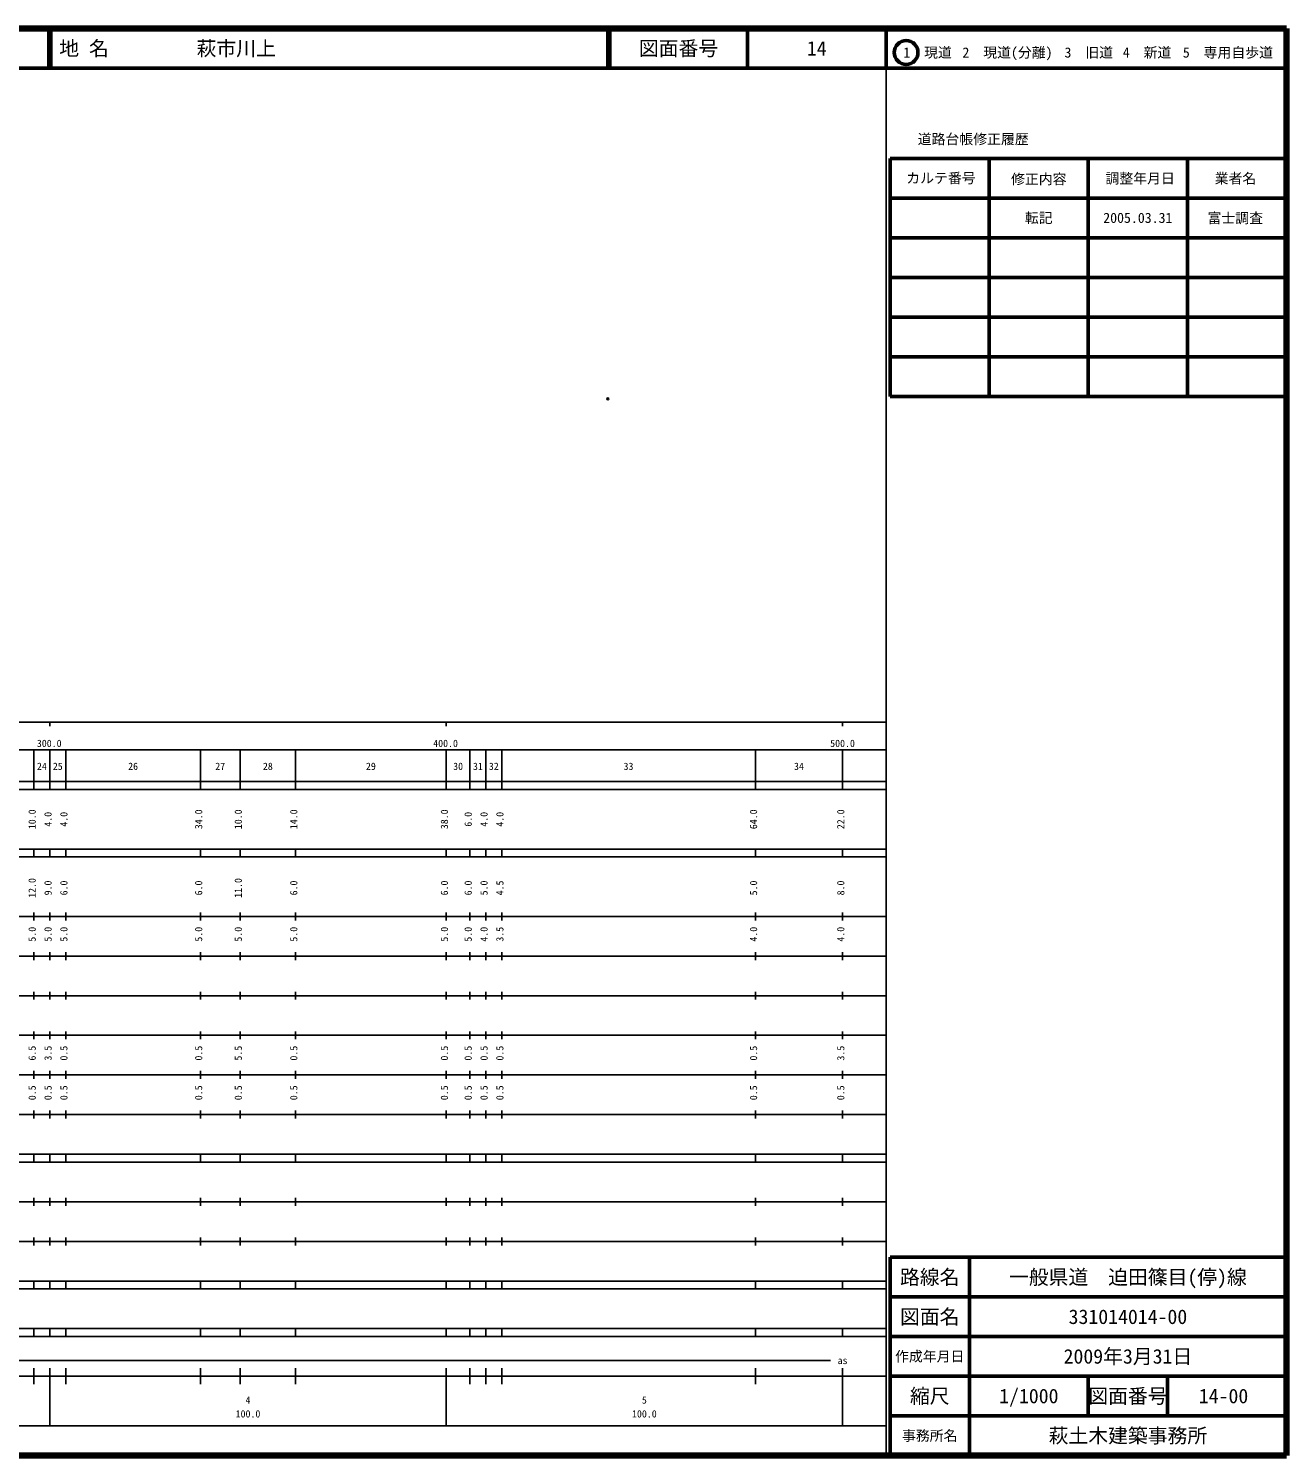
# Model space of a CAD drawing. Units: millimetres on the paper. Extents: x 40 to 680, y 20 to 380.
# Drawn here: x 362.6 to 680, y 20 to 380 of the extents above; entities that cross this region are included whole.
import ezdxf
from ezdxf.enums import TextEntityAlignment as Align

# ---------------------------------------------------------------- set-up
doc = ezdxf.new("R2010")
doc.units = ezdxf.units.MM
doc.header["$PDMODE"] = 32
doc.header["$PDSIZE"] = 0.5
doc.layers.add('M-OTRS', color=6, linetype='Continuous')
doc.layers.add('M-TTL-TXT', color=7, linetype='Continuous')
for name, color, linetype, lineweight in [('M-TTL', 2, 'Continuous', 140), ('M-TTL-BAND', 7, 'Continuous', 25), ('M-TTL-FRAM', 2, 'Continuous', 50), ('M-TTL-LINE', 7, 'Continuous', 50)]:
    doc.layers.add(name, color=color, linetype=linetype, lineweight=lineweight)
doc.styles.add('ＭＳ ゴシック', font='')
doc.styles.get('ＭＳ ゴシック').set_extended_font_data('MS Gothic')

msp = doc.modelspace()

# ---------------------------------------------------------------- linework, layer by layer
at = {"layer": 'M-OTRS'}
msp.add_point((508.754, 286.574), dxfattribs=at)
at = {"layer": 'M-TTL'}
for p, q in [((680, 380), (40, 380)), ((680, 20), (680, 380)), ((40, 20), (680, 20))]:
    msp.add_line(p, q, dxfattribs=at)
at = {"layer": 'M-TTL-BAND'}
for p, q in [((579, 20), (579, 370)), ((40, 205), (579, 205)), ((368, 205), (368, 204)), ((468, 205), (468, 204)), ((568, 205), (568, 204)), ((68, 198), (579, 198)), ((364, 188), (364, 198)), ((368, 188), (368, 198)), ((372, 188), (372, 198)), ((406, 188), (406, 198)), ((416, 188), (416, 198)), ((430, 188), (430, 198)), ((468, 188), (468, 198)), ((474, 188), (474, 198)), ((478, 188), (478, 198)), ((482, 188), (482, 198)), ((546, 188), (546, 198)), ((568, 188), (568, 198)), ((40, 190), (579, 190)), ((40, 188), (579, 188)), ((40, 173), (579, 173)), ((364, 171), (364, 173)), ((368, 171), (368, 173)), ((372, 171), (372, 173)), ((406, 171), (406, 173)), ((416, 171), (416, 173)), ((430, 171), (430, 173)), ((468, 171), (468, 173)), ((474, 171), (474, 173)), ((478, 171), (478, 173)), ((482, 171), (482, 173)), ((546, 171), (546, 173)), ((568, 171), (568, 173)), ((40, 171), (579, 171)), ((40, 156), (579, 156)), ((364, 155), (364, 157)), ((368, 155), (368, 157)), ((372, 155), (372, 157)), ((406, 155), (406, 157)), ((416, 155), (416, 157)), ((430, 155), (430, 157)), ((468, 155), (468, 157)), ((474, 155), (474, 157)), ((478, 155), (478, 157)), ((482, 155), (482, 157)), ((546, 155), (546, 157)), ((568, 155), (568, 157)), ((46, 146), (579, 146)), ((364, 145), (364, 147)), ((368, 145), (368, 147)), ((372, 145), (372, 147)), ((406, 145), (406, 147)), ((416, 145), (416, 147)), ((430, 145), (430, 147)), ((468, 145), (468, 147)), ((474, 145), (474, 147)), ((478, 145), (478, 147)), ((482, 145), (482, 147)), ((546, 145), (546, 147)), ((568, 145), (568, 147)), ((364, 135), (364, 137)), ((368, 135), (368, 137)), ((372, 135), (372, 137)), ((406, 135), (406, 137)), ((416, 135), (416, 137)), ((430, 135), (430, 137)), ((468, 135), (468, 137)), ((474, 135), (474, 137)), ((478, 135), (478, 137)), ((482, 135), (482, 137)), ((546, 135), (546, 137)), ((568, 135), (568, 137)), ((52, 136), (579, 136)), ((46, 126), (579, 126)), ((364, 125), (364, 127)), ((368, 125), (368, 127)), ((372, 125), (372, 127)), ((406, 125), (406, 127)), ((416, 125), (416, 127)), ((430, 125), (430, 127)), ((468, 125), (468, 127)), ((474, 125), (474, 127)), ((478, 125), (478, 127)), ((482, 125), (482, 127)), ((546, 125), (546, 127)), ((568, 125), (568, 127)), ((52, 116), (579, 116)), ((364, 115), (364, 117)), ((368, 115), (368, 117)), ((372, 115), (372, 117)), ((406, 115), (406, 117)), ((416, 115), (416, 117)), ((430, 115), (430, 117)), ((468, 115), (468, 117)), ((474, 115), (474, 117)), ((478, 115), (478, 117)), ((482, 115), (482, 117)), ((546, 115), (546, 117)), ((568, 115), (568, 117)), ((46, 106), (579, 106)), ((364, 105), (364, 107)), ((368, 105), (368, 107)), ((372, 105), (372, 107)), ((406, 105), (406, 107)), ((416, 105), (416, 107)), ((430, 105), (430, 107)), ((468, 105), (468, 107)), ((474, 105), (474, 107)), ((478, 105), (478, 107)), ((482, 105), (482, 107)), ((546, 105), (546, 107)), ((568, 105), (568, 107)), ((40, 96), (579, 96)), ((40, 94), (579, 94)), ((364, 94), (364, 96)), ((368, 94), (368, 96)), ((372, 94), (372, 96)), ((406, 94), (406, 96)), ((416, 94), (416, 96)), ((430, 94), (430, 96)), ((468, 94), (468, 96)), ((474, 94), (474, 96)), ((478, 94), (478, 96)), ((482, 94), (482, 96)), ((546, 94), (546, 96)), ((568, 94), (568, 96)), ((49, 84), (579, 84)), ((364, 83), (364, 85)), ((368, 83), (368, 85)), ((372, 83), (372, 85)), ((406, 83), (406, 85)), ((416, 83), (416, 85)), ((430, 83), (430, 85)), ((468, 83), (468, 85)), ((474, 83), (474, 85)), ((478, 83), (478, 85)), ((482, 83), (482, 85)), ((546, 83), (546, 85)), ((568, 83), (568, 85)), ((40, 74), (579, 74)), ((364, 73), (364, 75)), ((368, 73), (368, 75)), ((372, 73), (372, 75)), ((406, 73), (406, 75)), ((416, 73), (416, 75)), ((430, 73), (430, 75)), ((468, 73), (468, 75)), ((474, 73), (474, 75)), ((478, 73), (478, 75)), ((482, 73), (482, 75)), ((546, 73), (546, 75)), ((568, 73), (568, 75)), ((40, 64), (579, 64)), ((40, 62), (579, 62)), ((364, 62), (364, 64)), ((368, 62), (368, 64)), ((372, 62), (372, 64)), ((406, 62), (406, 64)), ((416, 62), (416, 64)), ((430, 62), (430, 64)), ((468, 62), (468, 64)), ((474, 62), (474, 64)), ((478, 62), (478, 64)), ((482, 62), (482, 64)), ((546, 62), (546, 64)), ((568, 62), (568, 64)), ((40, 52), (579, 52)), ((364, 50), (364, 52)), ((368, 50), (368, 52)), ((372, 50), (372, 52)), ((406, 50), (406, 52)), ((416, 50), (416, 52)), ((430, 50), (430, 52)), ((468, 50), (468, 52)), ((474, 50), (474, 52)), ((478, 50), (478, 52)), ((482, 50), (482, 52)), ((546, 50), (546, 52)), ((568, 50), (568, 52)), ((40, 50), (579, 50)), ((71, 44), (565, 44)), ((40, 40), (579, 40)), ((364, 38), (364, 42)), ((368, 27.5), (368, 42)), ((372, 38), (372, 42)), ((406, 38), (406, 42)), ((416, 38), (416, 42)), ((430, 38), (430, 42)), ((468, 27.5), (468, 42)), ((474, 38), (474, 42)), ((478, 38), (478, 42)), ((482, 38), (482, 42)), ((546, 38), (546, 42)), ((568, 27.5), (568, 42)), ((68, 27.5), (579, 27.5))]:
    msp.add_line(p, q, dxfattribs=at)
at = {"layer": 'M-TTL-FRAM'}
for p, q in [((580, 347.197), (580, 287.197)), ((580, 347.197), (680, 347.197)), ((580, 287.197), (680, 287.197)), ((680, 70), (580, 70)), ((580, 70), (580, 20))]:
    msp.add_line(p, q, dxfattribs=at)
at = {"layer": 'M-TTL-LINE'}
for p, q in [((367.75, 380), (367.75, 370)), ((368.25, 380), (368.25, 370)), ((508.747, 380), (508.747, 370)), ((509.247, 380), (509.247, 370)), ((543.997, 380), (543.997, 370)), ((579, 380), (579, 370)), ((40, 370), (680, 370)), ((605, 347.197), (605, 287.197)), ((630, 347.197), (630, 287.197)), ((655, 347.197), (655, 287.197)), ((580, 337.197), (680, 337.197)), ((580, 327.197), (680, 327.197)), ((580, 317.197), (680, 317.197)), ((580, 307.197), (680, 307.197)), ((580, 297.197), (680, 297.197)), ((600, 70), (600, 20)), ((680, 60), (580, 60)), ((680, 50), (580, 50)), ((680, 40), (580, 40)), ((630, 40), (630, 30)), ((650, 40), (650, 30)), ((680, 30), (580, 30))]:
    msp.add_line(p, q, dxfattribs=at)
msp.add_circle((584.031, 373.958), 3, dxfattribs=at)

# ---------------------------------------------------------------- texts
at = {"layer": 'M-TTL-BAND', "style": 'ＭＳ ゴシック'}
for s, p in [('300.0', (367.844, 198.195)), ('400.0', (467.844, 198.195)), ('500.0', (568, 198.195)), ('24', (366, 192.405)), ('25', (370, 192.405)), ('26', (389, 192.405)), ('27', (411, 192.405)), ('28', (423, 192.405)), ('29', (449, 192.405)), ('30', (471, 192.405)), ('31', (476, 192.405)), ('32', (480, 192.405)), ('33', (514, 192.405)), ('34', (557, 192.405)), ('as', (568, 42.5)), ('4', (418, 32.523)), ('5', (518, 32.523)), ('100.0', (418, 29.033)), ('100.0', (518, 29.033))]:
    msp.add_text(s, height=1.833, dxfattribs=at).set_placement(p, align=Align.BOTTOM_CENTER)
for s, p in [('10.0', (365, 180.5)), ('4.0', (369, 180.5)), ('4.0', (373, 180.5)), ('34.0', (407, 180.5)), ('10.0', (417, 180.5)), ('14.0', (431, 180.5)), ('38.0', (469, 180.5)), ('6.0', (475, 180.5)), ('4.0', (479, 180.5)), ('4.0', (483, 180.5)), ('64.0', (547, 180.5)), ('22.0', (569, 180.5)), ('12.0', (365, 163.174)), ('9.0', (369, 163.174)), ('6.0', (373, 163.174)), ('6.0', (407, 163.174)), ('11.0', (417, 163.174)), ('6.0', (431, 163.174)), ('6.0', (469, 163.174)), ('6.0', (475, 163.174)), ('5.0', (479, 163.174)), ('4.5', (483, 163.174)), ('5.0', (547, 163.174)), ('8.0', (569, 163.174)), ('5.0', (365, 151.5)), ('5.0', (369, 151.5)), ('5.0', (373, 151.5)), ('5.0', (407, 151.5)), ('5.0', (417, 151.5)), ('5.0', (431, 151.5)), ('5.0', (469, 151.5)), ('5.0', (475, 151.5)), ('4.0', (479, 151.5)), ('3.5', (483, 151.5)), ('4.0', (547, 151.5)), ('4.0', (569, 151.5)), ('6.5', (365, 121.5)), ('3.5', (369, 121.5)), ('0.5', (373, 121.5)), ('0.5', (407, 121.5)), ('5.5', (417, 121.5)), ('0.5', (431, 121.5)), ('0.5', (469, 121.5)), ('0.5', (475, 121.5)), ('0.5', (479, 121.5)), ('0.5', (483, 121.5)), ('0.5', (547, 121.5)), ('3.5', (569, 121.5)), ('0.5', (365, 111.5)), ('0.5', (369, 111.5)), ('0.5', (373, 111.5)), ('0.5', (407, 111.5)), ('0.5', (417, 111.5)), ('0.5', (431, 111.5)), ('0.5', (469, 111.5)), ('0.5', (475, 111.5)), ('0.5', (479, 111.5)), ('0.5', (483, 111.5)), ('0.5', (547, 111.5)), ('0.5', (569, 111.5))]:
    msp.add_text(s, height=1.833, rotation=90, dxfattribs=at).set_placement(p, align=Align.BOTTOM_CENTER)
at = {"layer": 'M-TTL-TXT', "style": 'ＭＳ ゴシック'}
for s, p in [('地 名', (370.38, 375)), ('萩市川上', (405.024, 375))]:
    msp.add_text(s, height=3.666, dxfattribs=at).set_placement(p, align=Align.MIDDLE_LEFT)
for s, height, p in [('図面番号', 3.666, (526.622, 375)), ('14', 3.666, (561.497, 375)), ('1\u3000現道', 2.566, (589.448, 373.958)), ('2\u3000現道(分離)', 2.566, (609.619, 373.958)), ('3\u3000旧道', 2.566, (630.121, 373.958)), ('4\u3000新道', 2.566, (644.824, 373.958)), ('5\u3000専用自歩道', 2.566, (665.228, 373.958)), ('道路台帳修正履歴', 2.566, (600.968, 352.113)), ('カルテ番号', 2.566, (592.839, 342.277)), ('修正内容', 2.566, (617.509, 342.023)), ('調整年月日', 2.566, (643.089, 342.197)), ('業者名', 2.566, (667.134, 342.197)), ('転記', 2.566, (617.5, 332.245)), ('2005.03.31', 2.566, (642.5, 332.245)), ('富士調査', 2.566, (667.077, 332.189)), ('路線名', 3.666, (590, 65)), ('路線名', 3.666, (590, 65)), ('一般県道\u3000迫田篠目(停)線', 3.666, (640, 65)), ('図面名', 3.666, (590, 55)), ('図面名', 3.666, (590, 55)), ('331014014-00', 3.666, (640, 55)), ('2009年3月31日', 3.666, (640, 45)), ('作成年月日', 2.566, (590, 45)), ('作成年月日', 2.566, (590, 45)), ('縮尺', 3.666, (590, 35)), ('縮尺', 3.666, (590, 35)), ('1/1000', 3.666, (615, 35)), ('図面番号', 3.666, (640, 35)), ('図面番号', 3.666, (640, 35)), ('14-00', 3.666, (664.125, 35)), ('事務所名', 2.566, (590, 25)), ('事務所名', 2.566, (590, 25)), ('萩土木建築事務所', 3.666, (640, 25))]:
    msp.add_text(s, height=height, dxfattribs=at).set_placement(p, align=Align.MIDDLE_CENTER)

doc.saveas('drawing.dxf')
